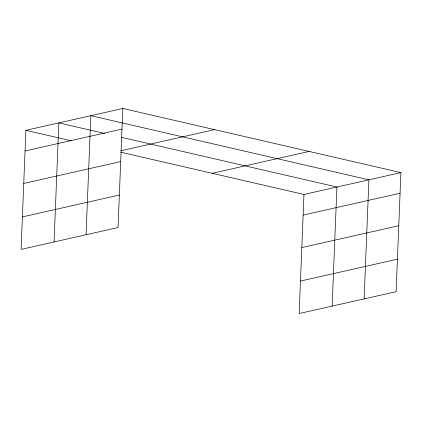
<?xml version="1.0" encoding="UTF-8"?>
<svg xmlns="http://www.w3.org/2000/svg" width="422" height="422" viewBox="0 0 422 422"><rect width="100%" height="100%" fill="white"/><g stroke="black" fill="none" stroke-linecap="round" stroke-linejoin="round"><path stroke-width="0.63" d="M122.828 108.465L25.884 130.324L21.1 249.397L118.049 227.532L122.828 108.465L400.9 172.603L396.116 291.676L299.172 313.535L303.951 194.468L400.9 172.603M54.063 241.964L58.843 122.892L104.725 133.473M86.056 234.748L90.835 115.675L368.907 179.819L364.123 298.892M332.135 306.103L336.914 187.036L121.293 137.298M25.056 150.96L122 129.095M120.813 150.775L214.592 129.628M23.748 183.443L120.697 161.584M212.192 173.3L309.136 151.44M22.403 216.913L119.352 195.048M303.123 215.099L400.072 193.239M301.82 247.587L398.769 225.723M300.475 281.052L397.424 259.192M25.884 130.324L71.128 140.758M120.84 152.226L303.951 194.468"/></g></svg>
